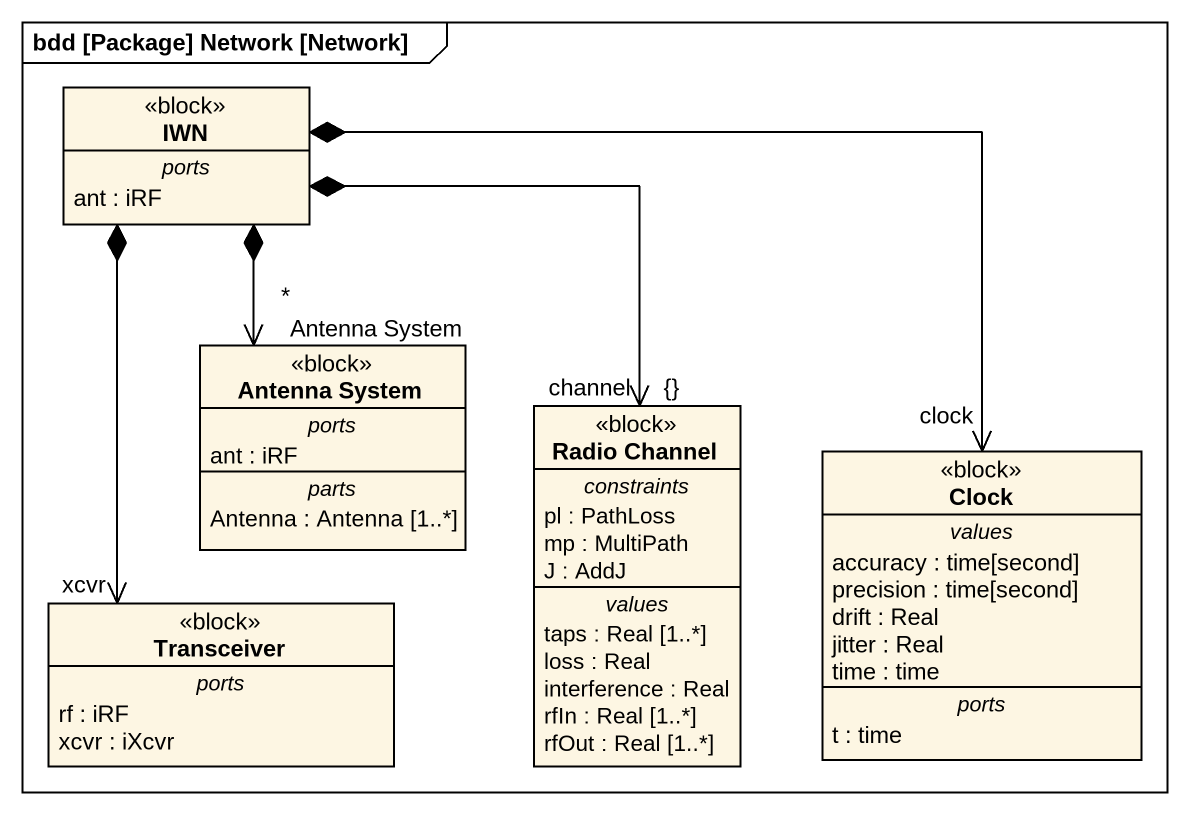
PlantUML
@startuml
mainframe bdd [Package] Network [Network]
hide circle
hide empty members
class IWN <<block>> {
  -- ports --
  ant : iRF
}
class "Antenna System" as Antenna_System <<block>> {
  -- ports --
  ant : iRF
  -- parts --
  Antenna : Antenna [1..*]
}
class "Radio Channel" as Radio_Channel <<block>> {
  -- constraints --
  pl : PathLoss
  mp : MultiPath
  J : AddJ
  -- values --
  taps : Real [1..*]
  loss : Real
  interference : Real
  rfIn : Real [1..*]
  rfOut : Real [1..*]
}
class Clock <<block>> {
  -- values --
  accuracy : time[second]
  precision : time[second]
  drift : Real
  jitter : Real
  time : time
  -- ports --
  t : time
}
class Transceiver <<block>> {
  -- ports --
  rf : iRF
  xcvr : iXcvr
}
Antenna_System "Antenna System\n*" <-up-* IWN
Radio_Channel "channel\n{}" <-up-* IWN
Clock "clock" <-left-* IWN
Transceiver "xcvr" <-up-* IWN
@enduml
